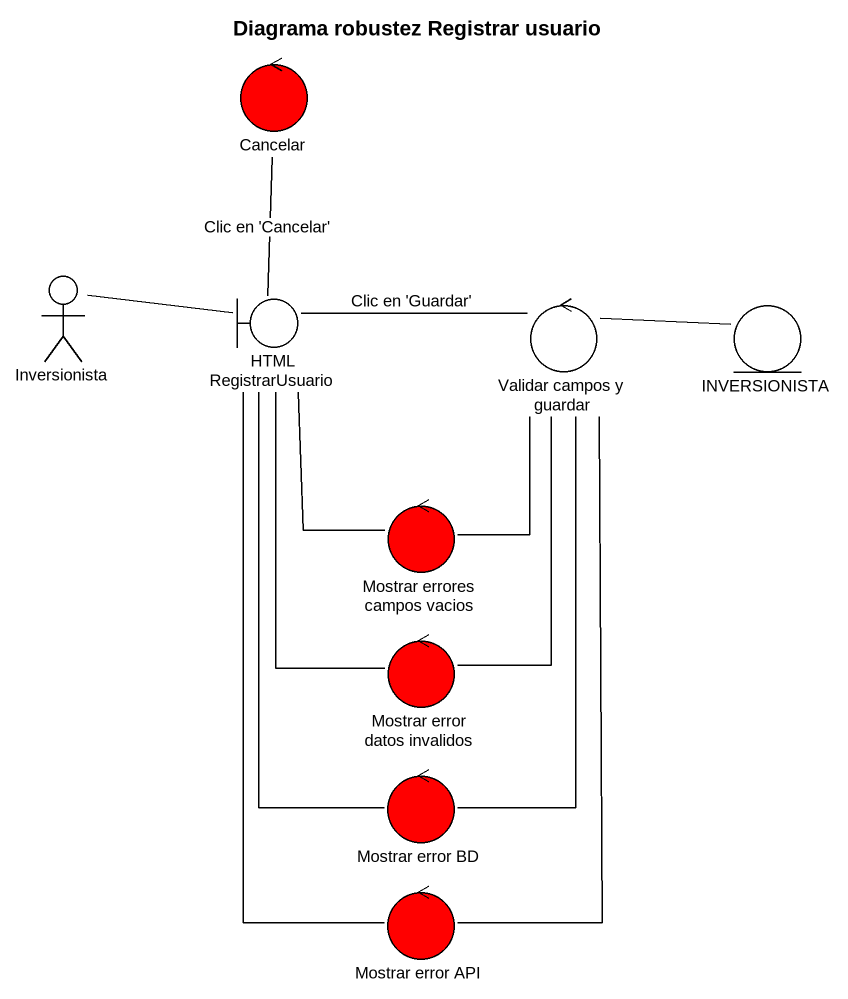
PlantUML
@startuml
title Diagrama robustez Registrar usuario
control Cancelar #FF0000
actor Inversionista
boundary "HTML RegistrarUsuario" as HTML_RegistrarUsuario
control "Validar campos y guardar" as Validar_campos_y_guardar
entity INVERSIONISTA
control "Mostrar errores campos vacios" as Mostrar_errores_campos #FF0000
control "Mostrar error datos invalidos" as Mostrar_error_datos #FF0000
control "Mostrar error BD" as Mostrar_error_BD #FF0000
control "Mostrar error API" as Mostrar_error_API #FF0000
Inversionista -right- HTML_RegistrarUsuario
HTML_RegistrarUsuario -up- Cancelar : Clic en 'Cancelar'
HTML_RegistrarUsuario -right- Validar_campos_y_guardar : Clic en 'Guardar'
Validar_campos_y_guardar -right- INVERSIONISTA
Validar_campos_y_guardar -- Mostrar_errores_campos
Validar_campos_y_guardar -- Mostrar_error_datos
Validar_campos_y_guardar -- Mostrar_error_BD
Validar_campos_y_guardar -- Mostrar_error_API
Mostrar_errores_campos -up- HTML_RegistrarUsuario
Mostrar_error_datos -up- HTML_RegistrarUsuario
Mostrar_error_BD -up- HTML_RegistrarUsuario
Mostrar_error_API -up- HTML_RegistrarUsuario
@enduml
